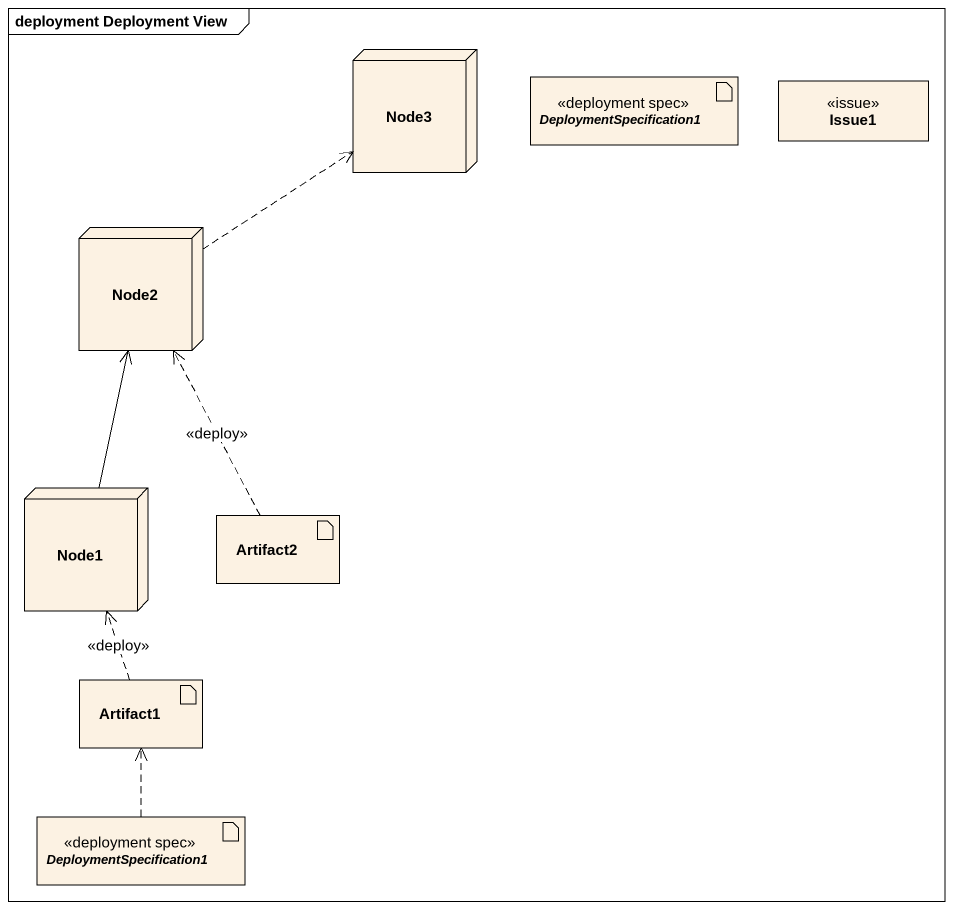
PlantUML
@startuml
mainframe deployment Deployment View
allowmixing
hide circle
hide empty members
node Node3
artifact DeploymentSpecification1 <<deployment spec>>
class Issue1 <<issue>>
node Node2
node Node1
artifact Artifact2
artifact Artifact1
artifact "DeploymentSpecification1" as DeploymentSpecification1_2 <<deployment spec>>
Node2 .up.> Node3
Node1 -up-> Node2
Artifact2 .up.> Node2 : <<deploy>>
Artifact1 .up.> Node1 : <<deploy>>
DeploymentSpecification1_2 .up.> Artifact1
@enduml
